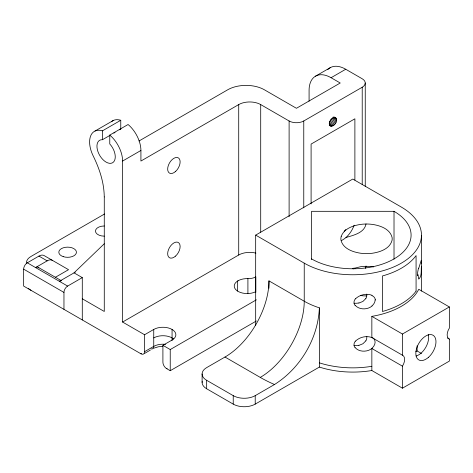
<?xml version="1.0" encoding="UTF-8"?>
<svg xmlns="http://www.w3.org/2000/svg" width="473" height="473" viewBox="0 0 473 473"><rect width="100%" height="100%" fill="white"/><g stroke="black" fill="none" stroke-linecap="round" stroke-linejoin="round"><path stroke-width="0.71" d="M82.284 319.931L82.284 277.616L74.036 272.856L104.273 243.766M202.107 382.426L202.107 373.96M255.816 292.32L255.816 276.871A10.365 5.983 0 0 1 247.911 278.609A12.954 7.479 0 0 0 234.892 288.429A12.954 7.479 0 0 0 255.491 291.823M303.767 207.878L303.767 120.982L362.217 87.239A10.365 5.983 0 0 0 362.217 78.778L345.728 69.253A31.094 17.95 60 0 0 327.748 69.649M206.66 388.771L206.66 380.31A15.55 8.975 0 0 1 206.66 367.616L224.982 357.038A62.188 35.907 -60 0 0 268.96 280.867L304.234 301.23A68.668 39.643 0 0 0 319.37 307.834L319.37 367.072L255.219 404.113A15.55 8.975 0 0 1 233.23 404.113L206.66 388.771A15.55 8.975 0 0 1 202.19 381.498M365.251 83.006L365.251 186.392M402.44 388.191L449.35 361.106L449.35 339.088A8.81 5.085 -60 0 1 449.35 328.12L449.35 306.947L418.759 289.281A68.668 39.643 0 0 1 371.849 316.366L371.849 337.539L402.44 355.199A8.81 5.085 -60 0 1 402.44 366.167L402.44 388.191L371.849 370.525A68.668 39.643 0 0 1 319.37 367.072M417.7 275.552L417.706 275.12M421.443 263.431L421.449 235.655M319.37 307.834C318.104 338.467 300.385 368.225 274.5 384.514L255.219 395.647A15.55 8.975 0 0 1 233.23 395.647L206.66 380.31M421.425 266.228C420.899 270.32 422.111 276.22 418.759 279.111M366.031 266.033L365.588 268.439M366.025 223.93C364.441 232.858 353.437 235.306 345.994 237.487M336.356 120.911C337.415 114.549 329.362 118.51 329.628 122.714C328.569 129.076 336.622 125.109 336.356 120.911L331.892 118.333M418.688 268.422L421.272 260.256L421.443 262.645M365.883 298.516L362.892 301.449L358.906 303.063M365.883 340.832L362.892 343.765L358.906 345.379M355.483 298.806C359.693 294.726 366.593 293.053 372.08 295.335M355.483 341.122C359.693 337.042 366.593 335.369 372.08 337.651M372.08 306.001C367.598 309.821 359.397 310.057 355.199 305.339M372.068 348.329C367.734 352.06 359.362 352.426 355.199 347.649M238.031 280.791L237.647 281.021L237.647 291.072M95.038 131.027L113.36 120.449M104.249 196.91C104.125 182.631 99.484 168.766 93.252 156.049A23.319 13.463 60 0 1 102.44 130.85L120.763 120.272L120.763 129.141L119.616 129.803M102.44 130.85L102.44 139.718A12.954 7.479 60 0 0 98.869 153.849A12.954 7.479 60 0 0 113.337 162.204A12.954 7.479 60 0 0 109.766 143.952L109.766 135.083L128.088 124.505A23.319 13.463 60 0 1 140.919 150.473L140.919 161.051L238.717 104.586A15.55 8.975 0 0 1 260.706 104.586L289.109 120.982A10.365 5.983 0 0 0 303.767 120.982M102.44 139.718L109.31 135.751M113.892 133.108L115.034 132.446M139.003 141.001L227.726 89.775A25.914 14.959 0 0 1 264.372 89.775L296.435 108.287L340.229 83.006L331.07 77.72A31.094 17.95 60 0 0 309.082 90.414L309.082 101.21M172.066 340.56L172.066 329.45A12.954 7.479 0 0 0 153.743 329.45L144.584 334.742L122.596 322.048L122.596 161.051L140.919 150.473M315.521 76.177L330.178 67.716M331.07 77.72L345.728 69.253M104.563 213.979L30.982 256.461A15.55 8.975 0 0 0 26.506 263.733M141.492 353.455L140.919 353.786L23.65 286.082L23.65 269.155A5.185 2.992 -60 0 1 27.316 262.805L38.94 256.094A10.365 5.983 -60 0 1 44.119 255.586L68.544 269.681L55.27 277.344M52.367 260.345A10.365 5.983 -60 0 0 47.182 260.86L35.558 267.564A5.185 2.992 -60 0 1 38.816 267.978M75.26 272.152L59.379 281.317A5.185 2.992 -60 0 1 61.064 280.82M63.961 309.354L63.961 292.426A5.185 2.992 -60 0 1 67.627 286.082L82.284 277.616M255.674 235.116L352.787 179.048L401.346 207.079A68.668 39.643 0 0 1 401.346 263.148A68.668 39.643 0 0 1 304.234 263.148L255.674 235.116L255.674 325.389M122.596 322.048L238.717 255A15.55 8.975 0 0 1 255.887 253.114M140.919 353.786A5.185 2.992 60 0 0 144.584 351.67L153.743 346.378A12.954 7.479 0 0 1 165.562 344.344M144.655 353.378L150.379 350.073M256.372 320.978L170.233 370.708L166.567 368.591A5.185 2.992 60 0 1 162.907 362.247L162.907 345.32L172.066 340.034A12.954 7.479 0 0 0 172.066 329.45M162.907 345.32L170.233 349.553L256.372 299.817M166.567 368.591L167.14 368.266M371.849 316.366L402.44 334.027L449.35 306.947M415.832 351.687L417.103 350.954L421.496 353.491M153.725 348.199L158.461 346.756L162.907 346.372M352.551 268.711L360.562 266.731A35.877 29.296 0 0 1 372.493 266.731L373.676 266.908M311.559 258.914A58.303 33.66 0 0 0 394.015 258.914A58.303 33.66 0 0 0 394.015 211.313L311.559 211.313L311.559 259.594M334.092 116.955L336.007 118.061M333.169 116.991L336.356 118.829M332.649 117.594L336.474 119.799M330.911 119.137L336.007 122.081M330.355 120.29L335.452 123.234M329.634 121.342L334.73 124.287M329.433 122.596L333.891 125.174M329.167 123.624L332.992 125.83M329.539 124.742L332.093 126.214M329.338 125.191L331.254 126.297M329.255 125.339L330.532 126.072M447.44 337.982L449.35 339.088M402.44 366.167L371.849 348.506L371.849 370.525M224.982 357.038L260.256 377.401A130.861 75.55 0 0 0 274.5 384.514M38.94 256.094L47.182 260.86M38.153 267.31L61.378 280.72M27.316 262.805L67.627 286.082M82.284 298.776L104.273 311.471L104.273 196.922M23.65 269.155L63.961 292.426M375.172 299.675L375.19 300.095M421.443 263.331L421.449 291.12M417.103 345.793L417.103 350.954M402.44 334.027L402.44 355.199M394.015 211.313L394.015 259.145M362.217 87.239L362.217 184.44M354.886 180.095L354.886 118.794L311.098 144.082L311.098 203.904M304.234 263.148L304.234 301.23A62.188 35.907 -60 0 1 260.256 377.401M289.109 120.982L289.109 216.711M268.96 280.867L268.96 288.228M260.706 104.586L260.706 232.148M255.219 395.647L255.219 404.113M247.911 278.609L247.911 293.42M238.717 104.586L238.717 255M233.23 395.647L233.23 404.113M170.233 349.553L170.233 370.708M153.743 329.45L153.743 346.378A5.185 2.992 60 0 1 151.088 348.914M144.584 334.742L144.584 351.67M366.711 294.1A7.722 6.114 -23.8 0 1 365.824 298.493M358.877 302.933A15.964 14.728 -8.7 0 1 354.011 303.223M366.711 336.415A7.722 6.114 -23.8 0 1 365.824 340.808M358.877 345.249A15.964 14.728 -8.7 0 1 354.011 345.538M366.528 295.944A35.877 29.296 0 0 1 360.562 295.536M354.135 225.207A18.14 10.471 -60 0 1 341.559 240.479M345.798 229.529A8.81 5.085 -60 0 1 344.149 231.238M375.13 300.107A8.283 6.391 -31 0 1 371.955 305.883M355.057 305.41A7.024 5.788 -6.1 0 1 355.442 298.782M371.89 295.584A8.283 6.285 -21.4 0 1 375.302 299.646M418.782 278.562A8.283 1.874 -85 0 1 418.126 274.724M417.417 275.605A8.289 2.199 -78.8 0 1 418.564 268.179M353.964 267.984A18.14 10.471 -60 0 1 353.603 268.912M371.849 366.297A68.668 39.643 0 0 1 319.37 362.844M372.233 337.456A8.402 6.474 -31.3 0 1 372.003 348.246M355.057 347.726A7.024 5.788 -6.1 0 1 355.442 341.092M428.254 334.541A14.249 8.23 -60 0 1 425.801 347.265A14.249 8.23 -60 0 1 416.08 356.051M111.397 121.762A23.319 13.463 60 0 1 120.763 120.272M109.766 135.083A23.319 13.463 60 0 1 122.596 161.051M120.16 129.129A12.954 7.479 60 0 1 120.763 129.141M104.273 236.157A8.81 5.085 0 0 1 95.463 231.072A8.81 5.085 0 0 1 104.273 225.982M30.982 290.31A15.55 8.975 0 0 1 28.38 288.323M153.743 337.917A12.954 7.479 0 0 1 173.579 338.964M341.204 236.459L341.027 237.233A12.877 10.512 0 0 0 341.027 240.402C343.25 248.804 352.864 252.05 360.562 253.221A35.877 29.296 0 0 0 372.493 253.221C380.197 252.056 389.811 248.804 392.034 240.402A12.877 10.512 0 0 0 392.034 237.233C389.811 228.831 380.197 225.586 372.499 224.415A35.877 29.296 0 0 0 360.562 224.415C353.041 225.562 343.977 228.595 341.204 236.459M416.074 291.114L416.074 255.58A68.668 39.643 0 0 1 382.45 275.954L382.45 311.488A68.668 39.643 0 0 0 416.074 291.114M428.503 357.304A14.249 8.23 -60 0 0 433.02 335.227A14.249 8.23 -60 0 0 416.163 350.174A14.249 8.23 -60 0 0 428.503 357.304M175.513 256.13A8.81 5.085 -60 0 0 178.303 242.483A8.81 5.085 -60 0 0 167.88 251.725A8.81 5.085 -60 0 0 175.513 256.13M175.513 171.498A8.81 5.085 -60 0 0 178.303 157.852A8.81 5.085 -60 0 0 167.88 167.093A8.81 5.085 -60 0 0 175.513 171.498M63.222 256.632A8.81 5.085 0 0 0 76.437 252.227A8.81 5.085 0 0 0 63.222 247.822A8.81 5.085 0 0 0 63.222 256.632"/></g></svg>
